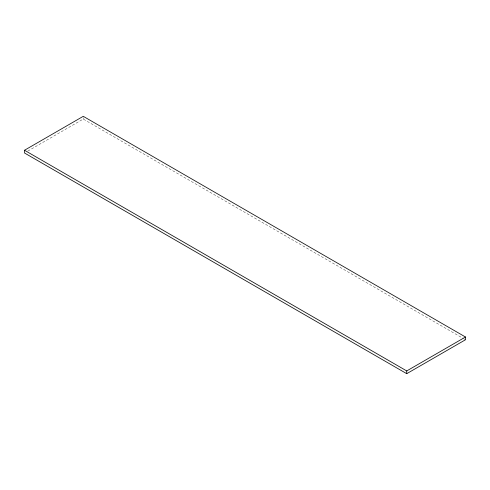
<?xml version="1.0" encoding="UTF-8"?>
<svg xmlns="http://www.w3.org/2000/svg" width="490" height="490" viewBox="0 0 490 490"><rect width="100%" height="100%" fill="white"/><g stroke="black" fill="none" stroke-linecap="round" stroke-linejoin="round"><path stroke-width="0.37" stroke-dasharray="2.45 1.84" d="M27.801 151.085L83.263 119.064L463.516 338.602M464.177 338.988L465.5 339.748M83.263 117.698L83.263 119.064"/><path stroke-width="0.73" d="M24.5 150.252L83.263 116.326L465.5 337.01L465.5 339.748L406.737 373.674L24.5 152.99L24.5 150.252L406.737 370.936L465.5 337.01M406.737 370.936L406.737 373.674"/></g></svg>
